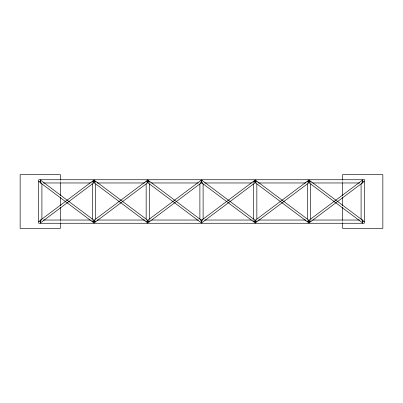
<?xml version="1.0" encoding="UTF-8"?>
<svg xmlns="http://www.w3.org/2000/svg" width="403" height="403" viewBox="0 0 403 403"><rect width="100%" height="100%" fill="white"/><g stroke="black" fill="none" stroke-linecap="round" stroke-linejoin="round"><path stroke-width="0.3" stroke-dasharray="2.02 1.51" d="M91.526 182.695L92.791 182.695M95.274 182.695L96.524 182.695M145.276 182.695L146.526 182.695M149.009 182.695L150.274 182.695M252.726 182.695L253.991 182.695M256.474 182.695L257.724 182.695M306.476 182.695L307.726 182.695M310.209 182.695L311.474 182.695M90.912 182.962L92.161 182.962M149.639 182.962L150.888 182.962M252.112 182.962L253.361 182.962M310.839 182.962L312.088 182.962M90.912 220.038L92.161 220.038M149.639 220.038L150.888 220.038M252.112 220.038L253.361 220.038M310.839 220.038L312.088 220.038M91.526 220.305L92.791 220.305M95.274 220.305L96.524 220.305M145.276 220.305L146.526 220.305M149.009 220.305L150.274 220.305M252.726 220.305L253.991 220.305M256.474 220.305L257.724 220.305M306.476 220.305L307.726 220.305M310.209 220.305L311.474 220.305M342.55 180.257L342.55 182.131M342.55 220.869L342.55 222.743M60.45 180.257L60.45 182.131M60.45 220.869L60.45 222.743"/><path stroke-width="0.6" d="M38.688 181.35L40.3 181.35M92.423 181.35L95.647 181.35M146.153 181.35L149.377 181.35M253.623 181.35L256.847 181.35M307.353 181.35L310.577 181.35M362.7 181.35L364.312 181.35M41.549 182.962L40.3 182.962L40.3 179.738M43.423 182.962L90.282 182.962M97.158 182.962L144.642 182.962M151.518 182.962L198.377 182.962M200.251 182.962L202.749 182.962M204.623 182.962L251.482 182.962M258.358 182.962L305.842 182.962M312.718 182.962L359.577 182.962M361.451 182.962L362.7 182.962L362.7 179.738M41.549 220.038L40.3 220.038L40.3 223.262M43.423 220.038L90.282 220.038M97.158 220.038L144.642 220.038M151.518 220.038L198.377 220.038M200.251 220.038L202.749 220.038M204.623 220.038L251.482 220.038M258.358 220.038L305.842 220.038M312.718 220.038L359.577 220.038M361.451 220.038L362.7 220.038L362.7 223.262M38.688 221.65L40.3 221.65M92.423 221.65L95.647 221.65M146.153 221.65L149.377 221.65M253.623 221.65L256.847 221.65M307.353 221.65L310.577 221.65M362.7 221.65L364.312 221.65M361.088 183.869L361.088 219.131M342.55 179.632L342.55 174.635L382.85 174.635L382.85 228.365L342.55 228.365L342.55 223.368M342.55 182.755L342.55 195.878M342.55 197.127L342.55 205.873M342.55 207.122L342.55 220.245M310.577 183.869L310.577 219.131M308.965 179.738L308.965 181.35M308.965 221.65L308.965 223.262M307.353 183.869L307.353 219.131M256.847 183.869L256.847 219.131M255.235 179.738L255.235 181.35M255.235 221.65L255.235 223.262M253.623 183.869L253.623 219.131M203.112 183.869L203.112 219.131M201.5 179.738L201.5 181.35M201.5 221.65L201.5 223.262M199.888 183.869L199.888 219.131M149.377 183.869L149.377 219.131M147.765 179.738L147.765 181.35M147.765 221.65L147.765 223.262M146.153 183.869L146.153 219.131M95.647 183.869L95.647 219.131M94.035 179.738L94.035 181.35M94.035 221.65L94.035 223.262M92.423 183.869L92.423 219.131M60.45 179.632L60.45 174.635L20.15 174.635L20.15 228.365L60.45 228.365L60.45 223.368M60.45 182.755L60.45 195.878M60.45 197.127L60.45 205.873M60.45 207.122L60.45 220.245M41.912 183.828L41.912 219.172M40.945 180.489L39.655 182.211L93.39 222.511L94.68 220.789L40.945 180.489M94.68 180.489L93.39 182.211L147.12 222.511L148.41 220.789L94.68 180.489M148.41 180.489L147.12 182.211L200.855 222.511L202.145 220.789L148.41 180.489M202.145 180.489L200.855 182.211L254.59 222.511L255.88 220.789L202.145 180.489M255.88 180.489L254.59 182.211L308.32 222.511L309.61 220.789L255.88 180.489M309.61 180.489L308.32 182.211L362.055 222.511L363.345 220.789L309.61 180.489M93.39 180.489L39.655 220.789L40.945 222.511L94.68 182.211L93.39 180.489M147.12 180.489L93.39 220.789L94.68 222.511L148.41 182.211L147.12 180.489M200.855 180.489L147.12 220.789L148.41 222.511L202.145 182.211L200.855 180.489M254.59 180.489L200.855 220.789L202.145 222.511L255.88 182.211L254.59 180.489M308.32 180.489L254.59 220.789L255.88 222.511L309.61 182.211L308.32 180.489M362.055 180.489L308.32 220.789L309.61 222.511L363.345 182.211L362.055 180.489M364.312 179.738L38.688 179.738L38.688 223.262L364.312 223.262L364.312 179.738"/></g></svg>
